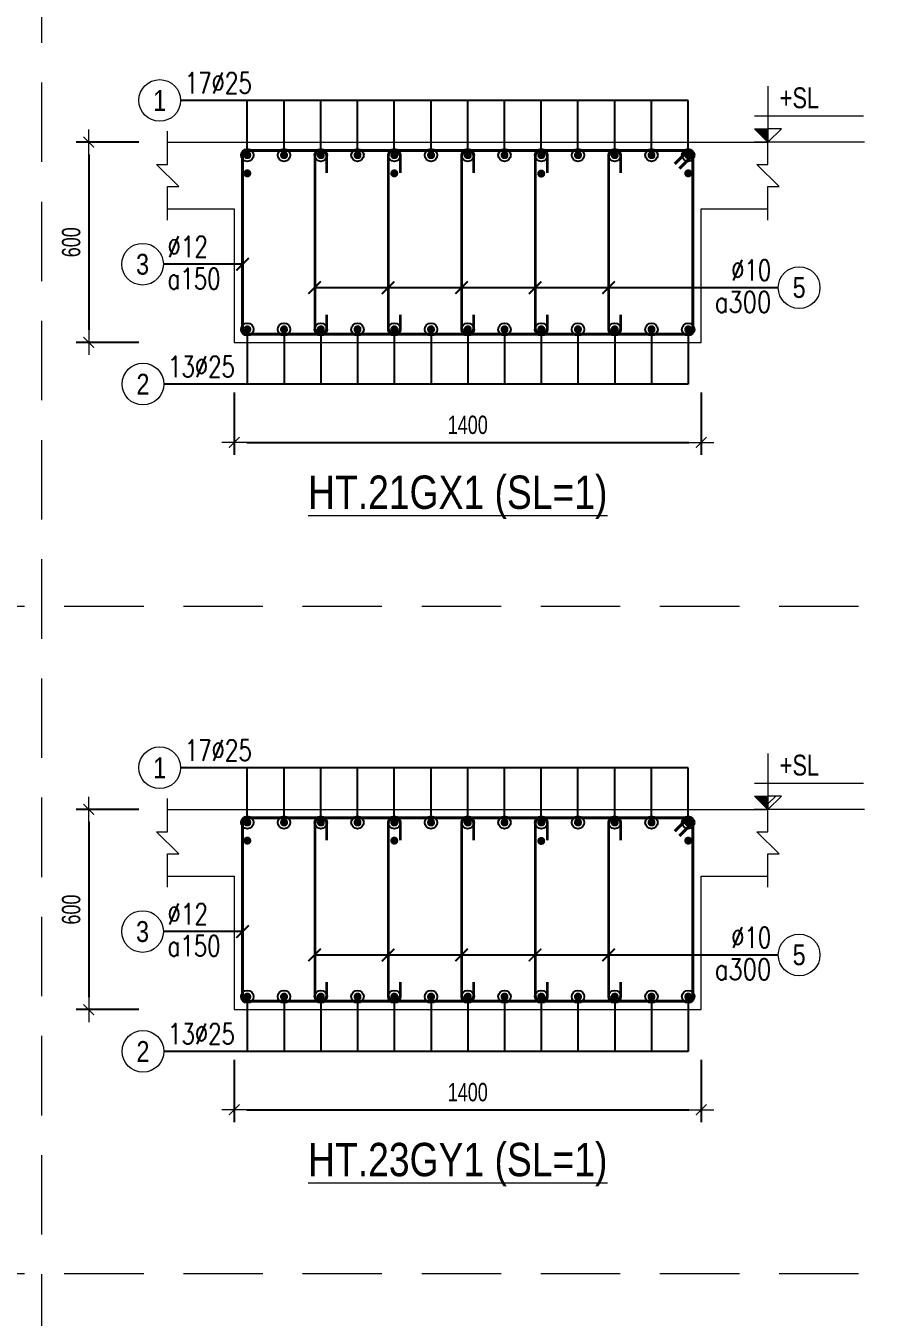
# Model space of a CAD drawing. Header units: millimetres. Extents: x 225489 to 327520, y -235866 to -221866.
# Drawn here: x 272615 to 275176, y -231996 to -228125 of the extents above; entities that cross this region are included whole.
import ezdxf
from ezdxf.enums import TextEntityAlignment as Align

# ---------------------------------------------------------------- set-up
doc = ezdxf.new("R2010")
doc.units = ezdxf.units.MM
doc.header["$PDMODE"] = 3
doc.linetypes.add('HIDDEN2', pattern=[4.762499999999999, 3.175, -1.5875])
doc.layers.get('0').update_dxf_attribs({"lineweight": 20})
doc.layers.get('Defpoints').update_dxf_attribs({"color": 151, "lineweight": 9})
for name, color, linetype, lineweight in [('NDC_S_ANNO', 7, 'Continuous', 20), ('NDC_S_CONTINUOUS', 3, 'Continuous', 20), ('NDC_S_DIM', 1, 'Continuous', 15), ('NDC_S_HIDDEN', 8, 'HIDDEN2', 13), ('NDC_S_REBAR', 4, 'Continuous', 35), ('NDC_S_STIRRUP', 4, 'Continuous', 40), ('NDC_S_TEXT SYMBOL', 7, 'Continuous', 20), ('NDC_S_THIN LINE', 8, 'Continuous', 9), ('NDC_S_VN TEXT', 7, 'Continuous', 20)]:
    doc.layers.add(name, color=color, linetype=linetype, lineweight=lineweight)
doc.styles.add('ARIAL', font='arial.ttf', dxfattribs={"width": 0.8})
doc.styles.add('NDC_ANNO', font='', dxfattribs={"width": 0.8})
doc.styles.add('NDC_DIM', font='', dxfattribs={"width": 0.75})
doc.styles.add('NDC_EN TXT', font='romans.shx', dxfattribs={"width": 0.8})
doc.styles.get('NDC_ANNO').set_extended_font_data('Dotum')
doc.styles.get('NDC_DIM').set_extended_font_data('Dotum')
doc.dimstyles.new('NDC_dim_25', dxfattribs={"dimscale": 25, "dimtxt": 2.2, "dimasz": 1.5, "dimexe": 1.5, "dimexo": 2.5, "dimgap": 1, "dimtad": 1, "dimdec": 0, "dimzin": 0, "dimdsep": 46, "dimtxsty": 'NDC_DIM', "dimblk": 'DIMMARK', "dimcen": 0.09, "dimdle": 1.2, "dimclrd": 1, "dimclre": 1, "dimclrt": 3, "dimadec": 0, "dimazin": 0, "dimtfac": 1, "dimtdec": 0, "dimtix": 1, "dimtofl": 0, "dimtmove": 0, "dimatfit": 3, "dimfxl": 6, "dimfxlon": 1, "dimtolj": 1, "dimtzin": 0, "dimarcsym": 0})

# ---------------------------------------------------------------- blocks, each defined once
blk = doc.blocks.new('kata_block_TD')
at = {"color": 6, "linetype": 'ByBlock', "lineweight": -2, "style": 'ARIAL', "width": 0.8}
blk.add_attdef('SECTDET2', text='', height=5, dxfattribs=at).set_placement((0, 7.970649532882817), align=Align.CENTER)
at = {"color": 0, "linetype": 'ByBlock', "lineweight": -2, "style": 'ARIAL', "width": 0.8}
blk.add_attdef('SECTDET1', text='', height=5, dxfattribs=at).set_placement((0, 1.470649532882817), align=Align.CENTER)
at = {"color": 3, "lineweight": 25, "style": 'ARIAL', "width": 0.8}
blk.add_attdef('SSCALE', text='', height=2.5, dxfattribs=at).set_placement((0, -3.998868953555331), align=Align.CENTER)
blk = doc.blocks.new('kata_block_CT')
at = {"layer": 'NDC_S_ANNO'}
blk.add_hatch(color=3, dxfattribs=at).paths.add_polyline_path([(0, 1.596954857557648), (-1.612010908633238, 1.596954857557648), (0, 0)])
at = {"layer": 'NDC_S_ANNO', "ltscale": 50}
h = blk.add_hatch(dxfattribs=at)
h.set_pattern_fill('ANSI31', color=256, scale=1.406250541793835, style=0)
h.set_pattern_definition([(45.00000000000001, (0, 5.456968210637569e-12), (-3.157122508925224, 3.157122508925225), [])])
h.paths.add_polyline_path([(0, 1.596954857557648), (0, 0), (1.612010908924276, 1.596954857557648)])
for p, q in [((-1.592704896858777, 3.140833880479477), (11.46947077315417, 3.140833880479477)), ((11.56125648126181, 5.456968210637569e-12), (-1.63869572513795, 5.456968210637569e-12))]:
    blk.add_line(p, q, dxfattribs=at)
for points in [[(0, 6.69495074864426), (0, 0)], [(0, 0), (-1.612010908924276, 1.596954857557648), (0, 1.596954857557648)], [(0, 0), (1.612010908924276, 1.596954857557648), (0, 1.596954857557648)]]:
    blk.add_lwpolyline(points, dxfattribs=at)
at = {"layer": 'NDC_S_ANNO', "color": 8, "ltscale": 50}
blk.add_lwpolyline([(0, 0), (-1.612010908633238, 1.596954857557648), (0, 1.596954857557648)], dxfattribs=at)
at = {"layer": 'NDC_S_TEXT SYMBOL', "color": 3, "style": 'NDC_ANNO', "width": 0.8}
blk.add_attdef('CT', (1.409564409346785, 4.068271311703938), '', height=2.5, dxfattribs=at)
blk = doc.blocks.new('DIMMARK')
at = {"layer": 'NDC_S_DIM', "color": 1}
blk.add_line((-1.5, 0), (1, 0), dxfattribs=at)
at = {"layer": 'NDC_S_DIM', "color": 2, "const_width": 0.1}
blk.add_lwpolyline([(-0.4242640687119285, -0.4242640687119285), (0.4242640687119285, 0.4242640687119285)], dxfattribs=at)
blk = doc.blocks.new('*D212')
at = {"layer": 'Defpoints', "color": 0, "transparency": 16777216}
for p in [(273239.9360591987, -229073.9738189818), (274639.9360591987, -229073.9738189818), (274639.9360591987, -229373.9738189818)]:
    blk.add_point(p, dxfattribs=at)
at = {"layer": 'NDC_S_DIM', "color": 1, "lineweight": -2, "transparency": 16777216}
for p, q in [((273239.9360591987, -229223.9738189818), (273239.9360591987, -229411.4738189818)), ((274639.9360591987, -229223.9738189818), (274639.9360591987, -229411.4738189818)), ((273277.4360591987, -229373.9738189818), (274602.4360591987, -229373.9738189818))]:
    blk.add_line(p, q, dxfattribs=at)
at = {"layer": 'NDC_S_DIM', "color": 1, "lineweight": -2, "transparency": 16777216, "xscale": 37.5, "yscale": 37.5, "zscale": 37.5, "rotation": 180}
blk.add_blockref('DIMMARK', (273239.9360591987, -229373.9738189818), dxfattribs=at)
at = {"layer": 'NDC_S_DIM', "color": 1, "lineweight": -2, "transparency": 16777216, "xscale": 37.5, "yscale": 37.5, "zscale": 37.5}
blk.add_blockref('DIMMARK', (274639.9360591987, -229373.9738189818), dxfattribs=at)
at = {"layer": 'NDC_S_DIM', "color": 3, "transparency": 16777216, "insert": (273939.9360591987, -229321.4738189818), "char_height": 55.00000000000001, "attachment_point": 5, "style": 'NDC_DIM'}
blk.add_mtext('\\A1;1400', dxfattribs=at)
blk = doc.blocks.new('kata_block_THEP')
at = {"layer": 'NDC_S_REBAR', "color": 0}
for p, q in [((-0.5, 0), (0.5, 0)), ((-0.3535533905960619, 0.353553390592424), (0.3535533905960619, -0.353553390592424)), ((0.3535533905960619, 0.353553390592424), (-0.3535533905960619, -0.353553390592424)), ((0, 0.5), (0, -0.5))]:
    blk.add_line(p, q, dxfattribs=at)
at = {"layer": 'NDC_S_REBAR', "color": 0, "const_width": 0.08333333333333334}
blk.add_lwpolyline([(-0.5, -1.818989403545856e-12, 1), (0.5000000000145519, -1.818989403545856e-12, 1), (-0.5, -1.818989403545856e-12, 1)], format="xyb", dxfattribs=at)
blk = doc.blocks.new('*U11')
blk.add_circle((-2.5, 0), 2.5)
at = {"layer": 'NDC_S_VN TEXT', "color": 3, "style": 'NDC_EN TXT', "width": 0.75}
blk.add_attdef('DK1', (0.5, 0.8455043070534884), '', height=2.5, dxfattribs=at)
at = {"layer": 'NDC_S_VN TEXT', "color": 7, "style": 'ARIAL', "width": 0.8}
blk.add_attdef('SH2', text='', height=2.5, dxfattribs=at).set_placement((-2.5, 0), align=Align.MIDDLE)
blk = doc.blocks.new('*U12')
blk.add_circle((-2.5, 0), 2.5)
at = {"layer": 'NDC_S_VN TEXT', "color": 3, "style": 'NDC_EN TXT', "width": 0.75}
for tag, p in [('DK1', (0.5, 0.8455043070534884)), ('KC1', (0.5, -2.972544307831413))]:
    blk.add_attdef(tag, p, '', height=2.5, dxfattribs=at)
at = {"layer": 'NDC_S_VN TEXT', "color": 7, "style": 'ARIAL', "width": 0.8}
blk.add_attdef('SH2', text='', height=2.5, dxfattribs=at).set_placement((-2.5, 0), align=Align.MIDDLE)
blk = doc.blocks.new('*U15')
blk.add_circle((2.5, 0), 2.5)
at = {"layer": 'NDC_S_VN TEXT', "color": 3, "style": 'NDC_EN TXT'}
for tag, width, p in [('DK2', 0.75, (-0.85, 0.8455043070534884)), ('KC2', 0.8, (-0.85, -2.972544307831413))]:
    blk.add_attdef(tag, text='', height=2.5, dxfattribs=dict(at, width=width)).set_placement(p, align=Align.RIGHT)
at = {"layer": 'NDC_S_VN TEXT', "color": 7, "style": 'ARIAL', "width": 0.8}
blk.add_attdef('SH3', text='', height=2.5, dxfattribs=at).set_placement((2.5, 0), align=Align.MIDDLE)
blk = doc.blocks.new('*D213')
at = {"layer": 'Defpoints', "color": 0, "transparency": 16777216}
for p in [(273309.6091837431, -228473.9738189818), (272803.6091837431, -229073.9738189818), (273309.6091837431, -229073.9738189818)]:
    blk.add_point(p, dxfattribs=at)
at = {"layer": 'NDC_S_DIM', "color": 1, "lineweight": -2, "transparency": 16777216}
for p, q in [((272953.6091837431, -228473.9738189818), (272766.1091837431, -228473.9738189818)), ((272803.6091837431, -228511.4738189818), (272803.6091837431, -229036.4738189818)), ((272953.6091837431, -229073.9738189818), (272766.1091837431, -229073.9738189818))]:
    blk.add_line(p, q, dxfattribs=at)
at = {"layer": 'NDC_S_DIM', "color": 1, "lineweight": -2, "transparency": 16777216, "xscale": 37.5, "yscale": 37.5, "zscale": 37.5}
for p, rotation in [((272803.6091837431, -228473.9738189818), 90), ((272803.6091837431, -229073.9738189818), 270)]:
    blk.add_blockref('DIMMARK', p, dxfattribs=dict(at, rotation=rotation))
at = {"layer": 'NDC_S_DIM', "color": 3, "transparency": 16777216, "insert": (272751.1091837431, -228773.9738189818), "char_height": 55.00000000000001, "attachment_point": 5, "rotation": 90, "style": 'NDC_DIM'}
blk.add_mtext('\\A1;600', dxfattribs=at)
blk = doc.blocks.new('*D222')
at = {"layer": 'Defpoints', "color": 0, "transparency": 16777216}
for p in [(273239.9360591988, -231073.9738189795), (274639.9360591988, -231073.9738189795), (274639.9360591988, -231373.9738189795)]:
    blk.add_point(p, dxfattribs=at)
at = {"layer": 'NDC_S_DIM', "color": 1, "lineweight": -2, "transparency": 16777216}
for p, q in [((273239.9360591988, -231223.9738189795), (273239.9360591988, -231411.4738189795)), ((274639.9360591988, -231223.9738189795), (274639.9360591988, -231411.4738189795)), ((273277.4360591988, -231373.9738189795), (274602.4360591988, -231373.9738189795))]:
    blk.add_line(p, q, dxfattribs=at)
at = {"layer": 'NDC_S_DIM', "color": 1, "lineweight": -2, "transparency": 16777216, "xscale": 37.5, "yscale": 37.5, "zscale": 37.5, "rotation": 180}
blk.add_blockref('DIMMARK', (273239.9360591988, -231373.9738189795), dxfattribs=at)
at = {"layer": 'NDC_S_DIM', "color": 1, "lineweight": -2, "transparency": 16777216, "xscale": 37.5, "yscale": 37.5, "zscale": 37.5}
blk.add_blockref('DIMMARK', (274639.9360591988, -231373.9738189795), dxfattribs=at)
at = {"layer": 'NDC_S_DIM', "color": 3, "transparency": 16777216, "insert": (273939.9360591988, -231321.4738189795), "char_height": 55.00000000000001, "attachment_point": 5, "style": 'NDC_DIM'}
blk.add_mtext('\\A1;1400', dxfattribs=at)
blk = doc.blocks.new('*D223')
at = {"layer": 'Defpoints', "color": 0, "transparency": 16777216}
for p in [(273309.6091837431, -230473.9738189795), (272803.6091837431, -231073.9738189795), (273309.6091837431, -231073.9738189795)]:
    blk.add_point(p, dxfattribs=at)
at = {"layer": 'NDC_S_DIM', "color": 1, "lineweight": -2, "transparency": 16777216}
for p, q in [((272953.6091837431, -230473.9738189795), (272766.1091837431, -230473.9738189795)), ((272803.6091837431, -230511.4738189795), (272803.6091837431, -231036.4738189795)), ((272953.6091837431, -231073.9738189795), (272766.1091837431, -231073.9738189795))]:
    blk.add_line(p, q, dxfattribs=at)
at = {"layer": 'NDC_S_DIM', "color": 1, "lineweight": -2, "transparency": 16777216, "xscale": 37.5, "yscale": 37.5, "zscale": 37.5}
for p, rotation in [((272803.6091837431, -230473.9738189795), 90), ((272803.6091837431, -231073.9738189795), 270)]:
    blk.add_blockref('DIMMARK', p, dxfattribs=dict(at, rotation=rotation))
at = {"layer": 'NDC_S_DIM', "color": 3, "transparency": 16777216, "insert": (272751.1091837432, -230773.9738189795), "char_height": 55.00000000000001, "attachment_point": 5, "rotation": 90, "style": 'NDC_DIM'}
blk.add_mtext('\\A1;600', dxfattribs=at)

msp = doc.modelspace()

# ---------------------------------------------------------------- linework, layer by layer
at = {"layer": 'NDC_S_CONTINUOUS'}
for points in [[(273039.9360591987, -228473.9738189818), (273239.9360591987, -228473.9738189818), (273239.9360591987, -228473.9738189818), (274639.9360591987, -228473.9738189818), (274639.9360591987, -228473.9738189818), (274839.9360591987, -228473.9738189818)], [(273039.9360591987, -228673.9738189818), (273239.9360591987, -228673.9738189818), (273239.9360591987, -229073.9738189818), (274639.9360591987, -229073.9738189818), (274639.9360591987, -228673.9738189818), (274839.9360591987, -228673.9738189818)], [(273039.9360591988, -230473.9738189795), (273239.9360591988, -230473.9738189795), (273239.9360591988, -230473.9738189795), (274639.9360591988, -230473.9738189795), (274639.9360591988, -230473.9738189795), (274839.9360591988, -230473.9738189795)], [(273039.9360591988, -230673.9738189795), (273239.9360591988, -230673.9738189795), (273239.9360591988, -231073.9738189795), (274639.9360591988, -231073.9738189795), (274639.9360591988, -230673.9738189795), (274839.9360591988, -230673.9738189795)]]:
    msp.add_lwpolyline(points, dxfattribs=at)
at = {"layer": 'NDC_S_HIDDEN', "ltscale": 75}
for p, q in [((272662.4073254426, -221865.8761660784), (272662.4073254426, -235865.8761660625)), ((285469.9620122854, -229865.8761660693), (267539.3854507055, -229865.8761660692)), ((285469.9620122854, -231865.876166067), (267539.3854507055, -231865.8761660669))]:
    msp.add_line(p, q, dxfattribs=at)
at = {"layer": 'NDC_S_REBAR'}
for points in [[(273517.8343960628, -228566.3185089151), (273517.8343960628, -228517.4053391053, 0.9999999999999999), (273480.9703960628, -228517.4053391053), (273480.9703960628, -229030.5418189817, 0.9999999999999999), (273517.8343960628, -229030.5418189817), (273517.8343960628, -228991.2849279729, -0.414213562)], [(273737.9017223348, -228566.3185089151), (273737.9017223348, -228517.4053391053, 0.9999999999999999), (273701.0377223347, -228517.4053391053), (273701.0377223347, -229030.5418189817, 0.9999999999999999), (273737.9017223348, -229030.5418189817), (273737.9017223348, -228991.2849279729, -0.414213562)], [(273958.2350556721, -228566.3185089151), (273958.2350556721, -228517.4053391053, 0.9999999999999999), (273921.3710556721, -228517.4053391053), (273921.3710556721, -229030.5418189818, 0.9999999999999999), (273958.2350556721, -229030.5418189818), (273958.2350556721, -228991.2849279729, -0.414213562)], [(274178.5683890095, -228566.3185089151), (274178.5683890095, -228517.4053391053, 0.9999999999999999), (274141.7043890095, -228517.4053391053), (274141.7043890095, -229030.5418189818, 0.9999999999999999), (274178.5683890095, -229030.5418189818), (274178.5683890095, -228991.2849279729, -0.414213562)], [(274398.9017223428, -228566.3185089152), (274398.9017223428, -228517.4053391053, 0.9999999999999999), (274362.0377223428, -228517.4053391053), (274362.0377223428, -229030.5418189818, 0.9999999999999999), (274398.9017223428, -229030.5418189818), (274398.9017223428, -228991.284927973, -0.414213562)], [(273517.8343960628, -230566.3185089128), (273517.8343960628, -230517.405339103, 0.9999999999999999), (273480.9703960628, -230517.405339103), (273480.9703960628, -231030.5418189795, 0.9999999999999999), (273517.8343960628, -231030.5418189795), (273517.8343960628, -230991.2849279706, -0.414213562)], [(273737.9017223348, -230566.3185089128), (273737.9017223348, -230517.405339103, 0.9999999999999999), (273701.0377223348, -230517.405339103), (273701.0377223348, -231030.5418189795, 0.9999999999999999), (273737.9017223348, -231030.5418189795), (273737.9017223348, -230991.2849279706, -0.414213562)], [(273958.2350556722, -230566.3185089129), (273958.2350556722, -230517.405339103, 0.9999999999999999), (273921.3710556721, -230517.405339103), (273921.3710556721, -231030.5418189795, 0.9999999999999999), (273958.2350556722, -231030.5418189795), (273958.2350556722, -230991.2849279707, -0.414213562)], [(274178.5683890095, -230566.3185089129), (274178.5683890095, -230517.405339103, 0.9999999999999999), (274141.7043890096, -230517.405339103), (274141.7043890096, -231030.5418189795, 0.9999999999999999), (274178.5683890095, -231030.5418189795), (274178.5683890095, -230991.2849279707, -0.414213562)], [(274398.9017223429, -230566.3185089129), (274398.9017223429, -230517.405339103, 0.9999999999999999), (274362.0377223428, -230517.405339103), (274362.0377223428, -231030.5418189795, 0.9999999999999999), (274398.9017223429, -231030.5418189795), (274398.9017223429, -230991.2849279707, -0.414213562)]]:
    msp.add_lwpolyline(points, format="xyb", dxfattribs=at)
at = {"layer": 'NDC_S_STIRRUP'}
for points in [[(274560.9360591987, -228538.9738189818), (274600.9360591987, -228498.9738189818, -0.414213562), (274614.9360591987, -228512.9738189818), (274614.9360591987, -229034.9738189818, -0.414213562), (274600.9360591987, -229048.9738189818), (273278.9360591987, -229048.9738189818, -0.414213562), (273264.9360591987, -229034.9738189818), (273264.9360591987, -228512.9738189818, -0.414213562), (273278.9360591987, -228498.9738189818), (274600.9360591987, -228498.9738189818, -0.414213562), (274614.9360591987, -228512.9738189818), (274574.9360591987, -228552.9738189818)], [(274560.9360591988, -230538.9738189795), (274600.9360591988, -230498.9738189795, -0.414213562), (274614.9360591988, -230512.9738189795), (274614.9360591988, -231034.9738189795, -0.414213562), (274600.9360591988, -231048.9738189795), (273278.9360591988, -231048.9738189795, -0.414213562), (273264.9360591988, -231034.9738189795), (273264.9360591988, -230512.9738189795, -0.414213562), (273278.9360591988, -230498.9738189795), (274600.9360591988, -230498.9738189795, -0.414213562), (274614.9360591988, -230512.9738189795), (274574.9360591988, -230552.9738189795)]]:
    msp.add_lwpolyline(points, format="xyb", dxfattribs=at)
at = {"layer": 'NDC_S_THIN LINE'}
for points in [[(273039.9360591987, -228707.3071523151), (273039.9360591987, -228607.3071523151), (273073.2693925321, -228607.3071523151), (273006.6027258654, -228540.6404856484), (273039.9360591988, -228540.6404856484), (273039.9360591988, -228440.6404856484)], [(274839.9360591987, -228707.3071523151), (274839.9360591987, -228607.3071523151), (274873.2693925321, -228607.3071523151), (274806.6027258654, -228540.6404856484), (274839.9360591988, -228540.6404856484), (274839.9360591988, -228440.6404856484)], [(273039.9360591988, -230707.3071523129), (273039.9360591988, -230607.3071523129), (273073.2693925321, -230607.3071523129), (273006.6027258655, -230540.6404856462), (273039.9360591989, -230540.6404856462), (273039.9360591989, -230440.6404856462)], [(274839.9360591988, -230707.3071523129), (274839.9360591988, -230607.3071523129), (274873.2693925321, -230607.3071523129), (274806.6027258655, -230540.6404856462), (274839.9360591989, -230540.6404856462), (274839.9360591989, -230440.6404856462)]]:
    msp.add_lwpolyline(points, dxfattribs=at)

# ---------------------------------------------------------------- block references
at = {"layer": 'NDC_S_REBAR', "xscale": 22, "yscale": 22, "zscale": 22}
for p in [(273278.9360591987, -228512.9738189818), (273389.1027258654, -228512.9738189818), (273499.2693925321, -228512.9738189818), (273609.4360591987, -228512.9738189818), (273719.6027258654, -228512.9738189818), (273829.7693925321, -228512.9738189818), (273939.9360591987, -228512.9738189818), (274050.1027258654, -228512.9738189818), (274160.2693925321, -228512.9738189818), (274270.4360591987, -228512.9738189818), (274380.6027258654, -228512.9738189818), (274490.7693925321, -228512.9738189818), (274600.9360591987, -228512.9738189818), (273278.9360591987, -228567.4467240676), (273719.6027258654, -228567.4467240676), (274160.1363890093, -228568.2760101614), (274600.9360591987, -228567.4467240676), (273278.9360591987, -229034.9738189818), (273389.1027258654, -229034.9738189818), (273499.2693925321, -229034.9738189818), (273609.4360591987, -229034.9738189818), (273719.6027258654, -229034.9738189818), (273829.7693925321, -229034.9738189818), (273939.9360591987, -229034.9738189818), (274050.1027258654, -229034.9738189818), (274160.2693925321, -229034.9738189818), (274270.4360591987, -229034.9738189818), (274380.6027258654, -229034.9738189818), (274490.7693925321, -229034.9738189818), (274600.9360591987, -229034.9738189818), (273278.9360591988, -230512.9738189795), (273389.1027258655, -230512.9738189795), (273499.2693925321, -230512.9738189795), (273609.4360591988, -230512.9738189795), (273719.6027258655, -230512.9738189795), (273829.7693925321, -230512.9738189795), (273939.9360591988, -230512.9738189795), (274050.1027258655, -230512.9738189795), (274160.2693925321, -230512.9738189795), (274270.4360591988, -230512.9738189795), (274380.6027258655, -230512.9738189795), (274490.7693925321, -230512.9738189795), (274600.9360591988, -230512.9738189795), (273278.9360591988, -230567.4467240653), (273719.6027258655, -230567.4467240653), (274160.1363890094, -230568.2760101592), (274600.9360591988, -230567.4467240653), (273278.9360591988, -231034.9738189795), (273389.1027258655, -231034.9738189795), (273499.2693925321, -231034.9738189795), (273609.4360591988, -231034.9738189795), (273719.6027258655, -231034.9738189795), (273829.7693925321, -231034.9738189795), (273939.9360591988, -231034.9738189795), (274050.1027258655, -231034.9738189795), (274160.2693925321, -231034.9738189795), (274270.4360591988, -231034.9738189795), (274380.6027258655, -231034.9738189795), (274490.7693925321, -231034.9738189795), (274600.9360591988, -231034.9738189795)]:
    msp.add_blockref('kata_block_THEP', p, dxfattribs=at)
at = {"layer": 'NDC_S_THIN LINE', "xscale": 25, "yscale": 25, "zscale": 25}
for name, p, values in [('*U11', (273078.9360591987, -228348.9738189818), {'SH2': '1', 'DK1': '17%%c25'}), ('*U12', (273027.4360591987, -228839.7944895914), {'SH2': '3', 'DK1': '%%c12', 'KC1': 'a150'}), ('*U15', (274870.992258063, -228909.964225858), {'SH3': '5', 'DK2': '%%c10', 'KC2': 'a300'}), ('*U11', (273028.6270908219, -229198.9738189818), {'SH2': '2', 'DK1': '13%%c25'}), ('*U11', (273078.9360591988, -230348.9738189795), {'SH2': '1', 'DK1': '17%%c25'}), ('*U12', (273027.4360591988, -230839.7944895891), {'SH2': '3', 'DK1': '%%c12', 'KC1': 'a150'}), ('*U15', (274870.9922580631, -230909.9642258558), {'SH3': '5', 'DK2': '%%c10', 'KC2': 'a300'}), ('*U11', (273028.627090822, -231198.9738189795), {'SH2': '2', 'DK1': '13%%c25'})]:
    msp.add_blockref(name, p, dxfattribs=at).add_auto_attribs(values)
at = {"layer": 'NDC_S_VN TEXT', "xscale": 25, "yscale": 25, "zscale": 25}
for p in [(274839.9360591987, -228473.9738189818), (274839.9360591988, -230473.9738189795)]:
    msp.add_blockref('kata_block_CT', p, dxfattribs=at).add_auto_attribs({'CT': '+SL'})
at = {"layer": 'NDC_S_VN TEXT'}
ref = msp.add_blockref('kata_block_TD', (273909.9614654285, -229602.553900716), dxfattribs=dict(at, xscale=20, yscale=20, zscale=20))
ref.add_attrib('SECTDET1', '%%uHT.21GX1 (SL=1)', dxfattribs={"layer": '0', "color": 0, "linetype": 'ByBlock', "lineweight": -2, "height": 100, "style": 'ARIAL', "width": 0.8}).set_placement((273909.9614654285, -229573.1409100584), align=Align.CENTER)
ref = msp.add_blockref('kata_block_TD', (273909.9614654286, -231602.5539007138), dxfattribs=dict(at, xscale=20, yscale=20, zscale=20))
ref.add_attrib('SECTDET1', '%%uHT.23GY1 (SL=1)', dxfattribs={"layer": '0', "color": 0, "linetype": 'ByBlock', "lineweight": -2, "height": 100, "style": 'ARIAL', "width": 0.8}).set_placement((273909.9614654286, -231573.1409100561), align=Align.CENTER)

# ---------------------------------------------------------------- dimensions: what is measured, and where the dimension line sits
at = {"layer": 'NDC_S_DIM'}
for base, p1, p2, picture, middle in [((272803.6091837431, -229073.9738189818), (273309.6091837431, -228473.9738189818), (273309.6091837431, -229073.9738189818), '*D213', (272751.1091837431, -228773.9738189818)), ((272803.6091837431, -231073.9738189795), (273309.6091837431, -230473.9738189795), (273309.6091837431, -231073.9738189795), '*D223', (272751.1091837432, -230773.9738189795))]:
    dim = msp.add_linear_dim(base=base, p1=p1, p2=p2, angle=270, dimstyle='NDC_dim_25', dxfattribs=at)
    dim.commit()
    dim.dimension.update_dxf_attribs({"geometry": picture, "text_midpoint": middle})
for base, p1, p2, picture, middle in [((274639.9360591987, -229373.9738189818), (273239.9360591987, -229073.9738189818), (274639.9360591987, -229073.9738189818), '*D212', (273939.9360591987, -229321.4738189818)), ((274639.9360591988, -231373.9738189795), (273239.9360591988, -231073.9738189795), (274639.9360591988, -231073.9738189795), '*D222', (273939.9360591988, -231321.4738189795))]:
    dim = msp.add_linear_dim(base=base, p1=p1, p2=p2, dimstyle='NDC_dim_25', dxfattribs=at)
    dim.commit()
    dim.dimension.update_dxf_attribs({"geometry": picture, "text_midpoint": middle})

# ---------------------------------------------------------------- leaders
at = {"layer": 'NDC_S_THIN LINE'}
for points, override in [([(273278.9360591987, -228512.9738189818), (273278.9360591987, -228348.9738189818), (273078.9360591987, -228348.9738189818)], {"dimldrblk": 'DotBlank'}), ([(274600.9360591987, -228512.9738189818), (274600.9360591987, -228348.9738189818), (273078.9360591987, -228348.9738189818)], {"dimldrblk": 'DotBlank'}), ([(273389.1027258656, -228512.9738189818), (273389.1027258656, -228348.9738189818), (273189.1027258656, -228348.9738189818)], {"dimldrblk": 'DotBlank'}), ([(273499.2693925321, -228512.9738189818), (273499.2693925321, -228348.9738189818), (273299.2693925321, -228348.9738189818)], {"dimldrblk": 'DotBlank'}), ([(273609.4360591987, -228512.9738189818), (273609.4360591987, -228348.9738189818), (273409.4360591987, -228348.9738189818)], {"dimldrblk": 'DotBlank'}), ([(273719.6027258656, -228512.9738189818), (273719.6027258656, -228348.9738189818), (273519.6027258656, -228348.9738189818)], {"dimldrblk": 'DotBlank'}), ([(273829.7693925321, -228512.9738189818), (273829.7693925321, -228348.9738189818), (273629.7693925321, -228348.9738189818)], {"dimldrblk": 'DotBlank'}), ([(273939.9360591987, -228512.9738189818), (273939.9360591987, -228348.9738189818), (273739.9360591987, -228348.9738189818)], {"dimldrblk": 'DotBlank'}), ([(274050.1027258654, -228512.9738189818), (274050.1027258654, -228348.9738189818), (273850.1027258654, -228348.9738189818)], {"dimldrblk": 'DotBlank'}), ([(274160.2693925322, -228512.9738189818), (274160.2693925322, -228348.9738189818), (273960.2693925322, -228348.9738189818)], {"dimldrblk": 'DotBlank'}), ([(274270.4360591989, -228512.9738189818), (274270.4360591989, -228348.9738189818), (274070.4360591989, -228348.9738189818)], {"dimldrblk": 'DotBlank'}), ([(274380.6027258654, -228512.9738189818), (274380.6027258654, -228348.9738189818), (274180.6027258654, -228348.9738189818)], {"dimldrblk": 'DotBlank'}), ([(274490.7693925322, -228512.9738189818), (274490.7693925322, -228348.9738189818), (274290.7693925322, -228348.9738189818)], {"dimldrblk": 'DotBlank'}), ([(273264.9360591987, -228839.7944895914), (273027.4360591987, -228839.7944895914)], {"dimldrblk": 'ArchTick'}), ([(273480.9703960628, -228909.964225858), (274870.992258063, -228909.964225858)], {"dimldrblk": 'ArchTick'}), ([(273701.0377223347, -228909.964225858), (274870.992258063, -228909.964225858)], {"dimldrblk": 'ArchTick'}), ([(273921.3710556721, -228909.964225858), (274870.992258063, -228909.964225858)], {"dimldrblk": 'ArchTick'}), ([(274141.7043890095, -228909.964225858), (274493.5439793939, -228909.964225858)], {"dimldrblk": 'ArchTick'}), ([(274362.0377223428, -228909.964225858), (274682.1351152058, -228909.964225858)], {"dimldrblk": 'ArchTick'}), ([(273278.9360591987, -229034.9738189818), (273278.9360591987, -229198.9738189818), (273028.6270908219, -229198.9738189818)], {"dimldrblk": 'DotBlank'}), ([(274600.9360591987, -229034.9738189818), (274600.9360591987, -229198.9738189818), (273028.6270908219, -229198.9738189818)], {"dimldrblk": 'DotBlank'}), ([(273389.1027258656, -229034.9738189818), (273389.1027258656, -229198.9738189818), (273138.7937574887, -229198.9738189818)], {"dimldrblk": 'DotBlank'}), ([(273499.2693925321, -229034.9738189818), (273499.2693925321, -229198.9738189818), (273248.9604241552, -229198.9738189818)], {"dimldrblk": 'DotBlank'}), ([(273609.4360591987, -229034.9738189818), (273609.4360591987, -229198.9738189818), (273359.1270908219, -229198.9738189818)], {"dimldrblk": 'DotBlank'}), ([(273719.6027258656, -229034.9738189818), (273719.6027258656, -229198.9738189818), (273469.2937574887, -229198.9738189818)], {"dimldrblk": 'DotBlank'}), ([(273829.7693925321, -229034.9738189818), (273829.7693925321, -229198.9738189818), (273579.4604241552, -229198.9738189818)], {"dimldrblk": 'DotBlank'}), ([(273939.9360591987, -229034.9738189818), (273939.9360591987, -229198.9738189818), (273689.6270908219, -229198.9738189818)], {"dimldrblk": 'DotBlank'}), ([(274050.1027258654, -229034.9738189818), (274050.1027258654, -229198.9738189818), (273799.7937574886, -229198.9738189818)], {"dimldrblk": 'DotBlank'}), ([(274160.2693925322, -229034.9738189818), (274160.2693925322, -229198.9738189818), (273909.9604241554, -229198.9738189818)], {"dimldrblk": 'DotBlank'}), ([(274270.4360591989, -229034.9738189818), (274270.4360591989, -229198.9738189818), (274020.1270908221, -229198.9738189818)], {"dimldrblk": 'DotBlank'}), ([(274380.6027258654, -229034.9738189818), (274380.6027258654, -229198.9738189818), (274130.2937574886, -229198.9738189818)], {"dimldrblk": 'DotBlank'}), ([(274490.7693925322, -229034.9738189818), (274490.7693925322, -229198.9738189818), (274240.4604241554, -229198.9738189818)], {"dimldrblk": 'DotBlank'}), ([(273278.9360591988, -230512.9738189795), (273278.9360591988, -230348.9738189795), (273078.9360591988, -230348.9738189795)], {"dimldrblk": 'DotBlank'}), ([(274600.9360591988, -230512.9738189795), (274600.9360591988, -230348.9738189795), (273078.9360591988, -230348.9738189795)], {"dimldrblk": 'DotBlank'}), ([(273389.1027258656, -230512.9738189795), (273389.1027258656, -230348.9738189795), (273189.1027258656, -230348.9738189795)], {"dimldrblk": 'DotBlank'}), ([(273499.2693925321, -230512.9738189795), (273499.2693925321, -230348.9738189795), (273299.2693925321, -230348.9738189795)], {"dimldrblk": 'DotBlank'}), ([(273609.4360591988, -230512.9738189795), (273609.4360591988, -230348.9738189795), (273409.4360591988, -230348.9738189795)], {"dimldrblk": 'DotBlank'}), ([(273719.6027258656, -230512.9738189795), (273719.6027258656, -230348.9738189795), (273519.6027258656, -230348.9738189795)], {"dimldrblk": 'DotBlank'}), ([(273829.7693925321, -230512.9738189795), (273829.7693925321, -230348.9738189795), (273629.7693925321, -230348.9738189795)], {"dimldrblk": 'DotBlank'}), ([(273939.9360591988, -230512.9738189795), (273939.9360591988, -230348.9738189795), (273739.9360591988, -230348.9738189795)], {"dimldrblk": 'DotBlank'}), ([(274050.1027258655, -230512.9738189795), (274050.1027258655, -230348.9738189795), (273850.1027258655, -230348.9738189795)], {"dimldrblk": 'DotBlank'}), ([(274160.2693925323, -230512.9738189795), (274160.2693925323, -230348.9738189795), (273960.2693925323, -230348.9738189795)], {"dimldrblk": 'DotBlank'}), ([(274270.436059199, -230512.9738189795), (274270.436059199, -230348.9738189795), (274070.436059199, -230348.9738189795)], {"dimldrblk": 'DotBlank'}), ([(274380.6027258655, -230512.9738189795), (274380.6027258655, -230348.9738189795), (274180.6027258655, -230348.9738189795)], {"dimldrblk": 'DotBlank'}), ([(274490.7693925323, -230512.9738189795), (274490.7693925323, -230348.9738189795), (274290.7693925323, -230348.9738189795)], {"dimldrblk": 'DotBlank'}), ([(273264.9360591988, -230839.7944895891), (273027.4360591988, -230839.7944895891)], {"dimldrblk": 'ArchTick'}), ([(273480.9703960628, -230909.9642258558), (274870.9922580631, -230909.9642258558)], {"dimldrblk": 'ArchTick'}), ([(273701.0377223348, -230909.9642258558), (274870.9922580631, -230909.9642258558)], {"dimldrblk": 'ArchTick'}), ([(273921.3710556721, -230909.9642258558), (274870.9922580631, -230909.9642258558)], {"dimldrblk": 'ArchTick'}), ([(274141.7043890096, -230909.9642258558), (274493.543979394, -230909.9642258558)], {"dimldrblk": 'ArchTick'}), ([(274362.0377223428, -230909.9642258558), (274682.1351152059, -230909.9642258558)], {"dimldrblk": 'ArchTick'}), ([(273278.9360591988, -231034.9738189795), (273278.9360591988, -231198.9738189795), (273028.627090822, -231198.9738189795)], {"dimldrblk": 'DotBlank'}), ([(274600.9360591988, -231034.9738189795), (274600.9360591988, -231198.9738189795), (273028.627090822, -231198.9738189795)], {"dimldrblk": 'DotBlank'}), ([(273389.1027258656, -231034.9738189795), (273389.1027258656, -231198.9738189795), (273138.7937574888, -231198.9738189795)], {"dimldrblk": 'DotBlank'}), ([(273499.2693925321, -231034.9738189795), (273499.2693925321, -231198.9738189795), (273248.9604241553, -231198.9738189795)], {"dimldrblk": 'DotBlank'}), ([(273609.4360591988, -231034.9738189795), (273609.4360591988, -231198.9738189795), (273359.127090822, -231198.9738189795)], {"dimldrblk": 'DotBlank'}), ([(273719.6027258656, -231034.9738189795), (273719.6027258656, -231198.9738189795), (273469.2937574888, -231198.9738189795)], {"dimldrblk": 'DotBlank'}), ([(273829.7693925321, -231034.9738189795), (273829.7693925321, -231198.9738189795), (273579.4604241553, -231198.9738189795)], {"dimldrblk": 'DotBlank'}), ([(273939.9360591988, -231034.9738189795), (273939.9360591988, -231198.9738189795), (273689.627090822, -231198.9738189795)], {"dimldrblk": 'DotBlank'}), ([(274050.1027258655, -231034.9738189795), (274050.1027258655, -231198.9738189795), (273799.7937574887, -231198.9738189795)], {"dimldrblk": 'DotBlank'}), ([(274160.2693925323, -231034.9738189795), (274160.2693925323, -231198.9738189795), (273909.9604241555, -231198.9738189795)], {"dimldrblk": 'DotBlank'}), ([(274270.436059199, -231034.9738189795), (274270.436059199, -231198.9738189795), (274020.1270908221, -231198.9738189795)], {"dimldrblk": 'DotBlank'}), ([(274380.6027258655, -231034.9738189795), (274380.6027258655, -231198.9738189795), (274130.2937574887, -231198.9738189795)], {"dimldrblk": 'DotBlank'}), ([(274490.7693925323, -231034.9738189795), (274490.7693925323, -231198.9738189795), (274240.4604241555, -231198.9738189795)], {"dimldrblk": 'DotBlank'})]:
    msp.add_leader(points, dimstyle='NDC_dim_25', override=override, dxfattribs=at)

doc.saveas('drawing.dxf')
